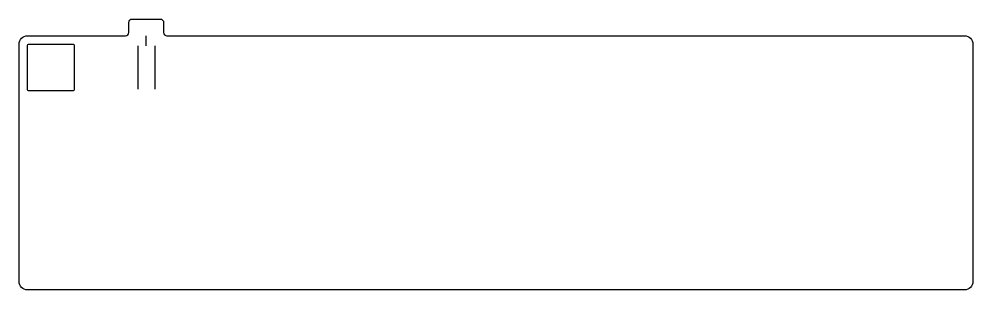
# Model space of a CAD drawing. Header units: millimetres. Extents: x 0 to 286, y -76 to 5.
import ezdxf

# ---------------------------------------------------------------- set-up
doc = ezdxf.new("R2010")
doc.units = ezdxf.units.MM
doc.layers.get('0').update_dxf_attribs({"linetype": 'CONTINUOUS'})

msp = doc.modelspace()

# ---------------------------------------------------------------- linework, layer by layer
for p, q in [((38.1, -3.025), (38.1, 0)), ((35.575, -3.025), (35.575, -16.025)), ((40.625, -3.025), (40.625, -16.025))]:
    msp.add_line(p, q)
for points in [[(2.5, 0), (31.9, 0, 0.4142136), (32.9, 1), (32.9, 4, -0.4142136), (33.9, 5), (42.3, 5, -0.4142136), (43.3, 4), (43.3, 1, 0.4142136), (44.3, 0), (137.675, 0), (148.075, 0), (283.25, 0, -0.4142136), (285.75, -2.5), (285.75, -73.7, -0.4142136), (283.25, -76.2), (2.5, -76.2, -0.4142136), (0, -73.7), (0, -2.5, -0.4142136)], [(16.025, -2.525, -0.4142136), (16.525, -3.025), (16.525, -16.025, -0.4142136), (16.025, -16.525), (3.025, -16.525, -0.4142136), (2.525, -16.025), (2.525, -3.025, -0.4142136), (3.025, -2.525)]]:
    msp.add_lwpolyline(points, format="xyb", close=True)

doc.saveas('drawing.dxf')
